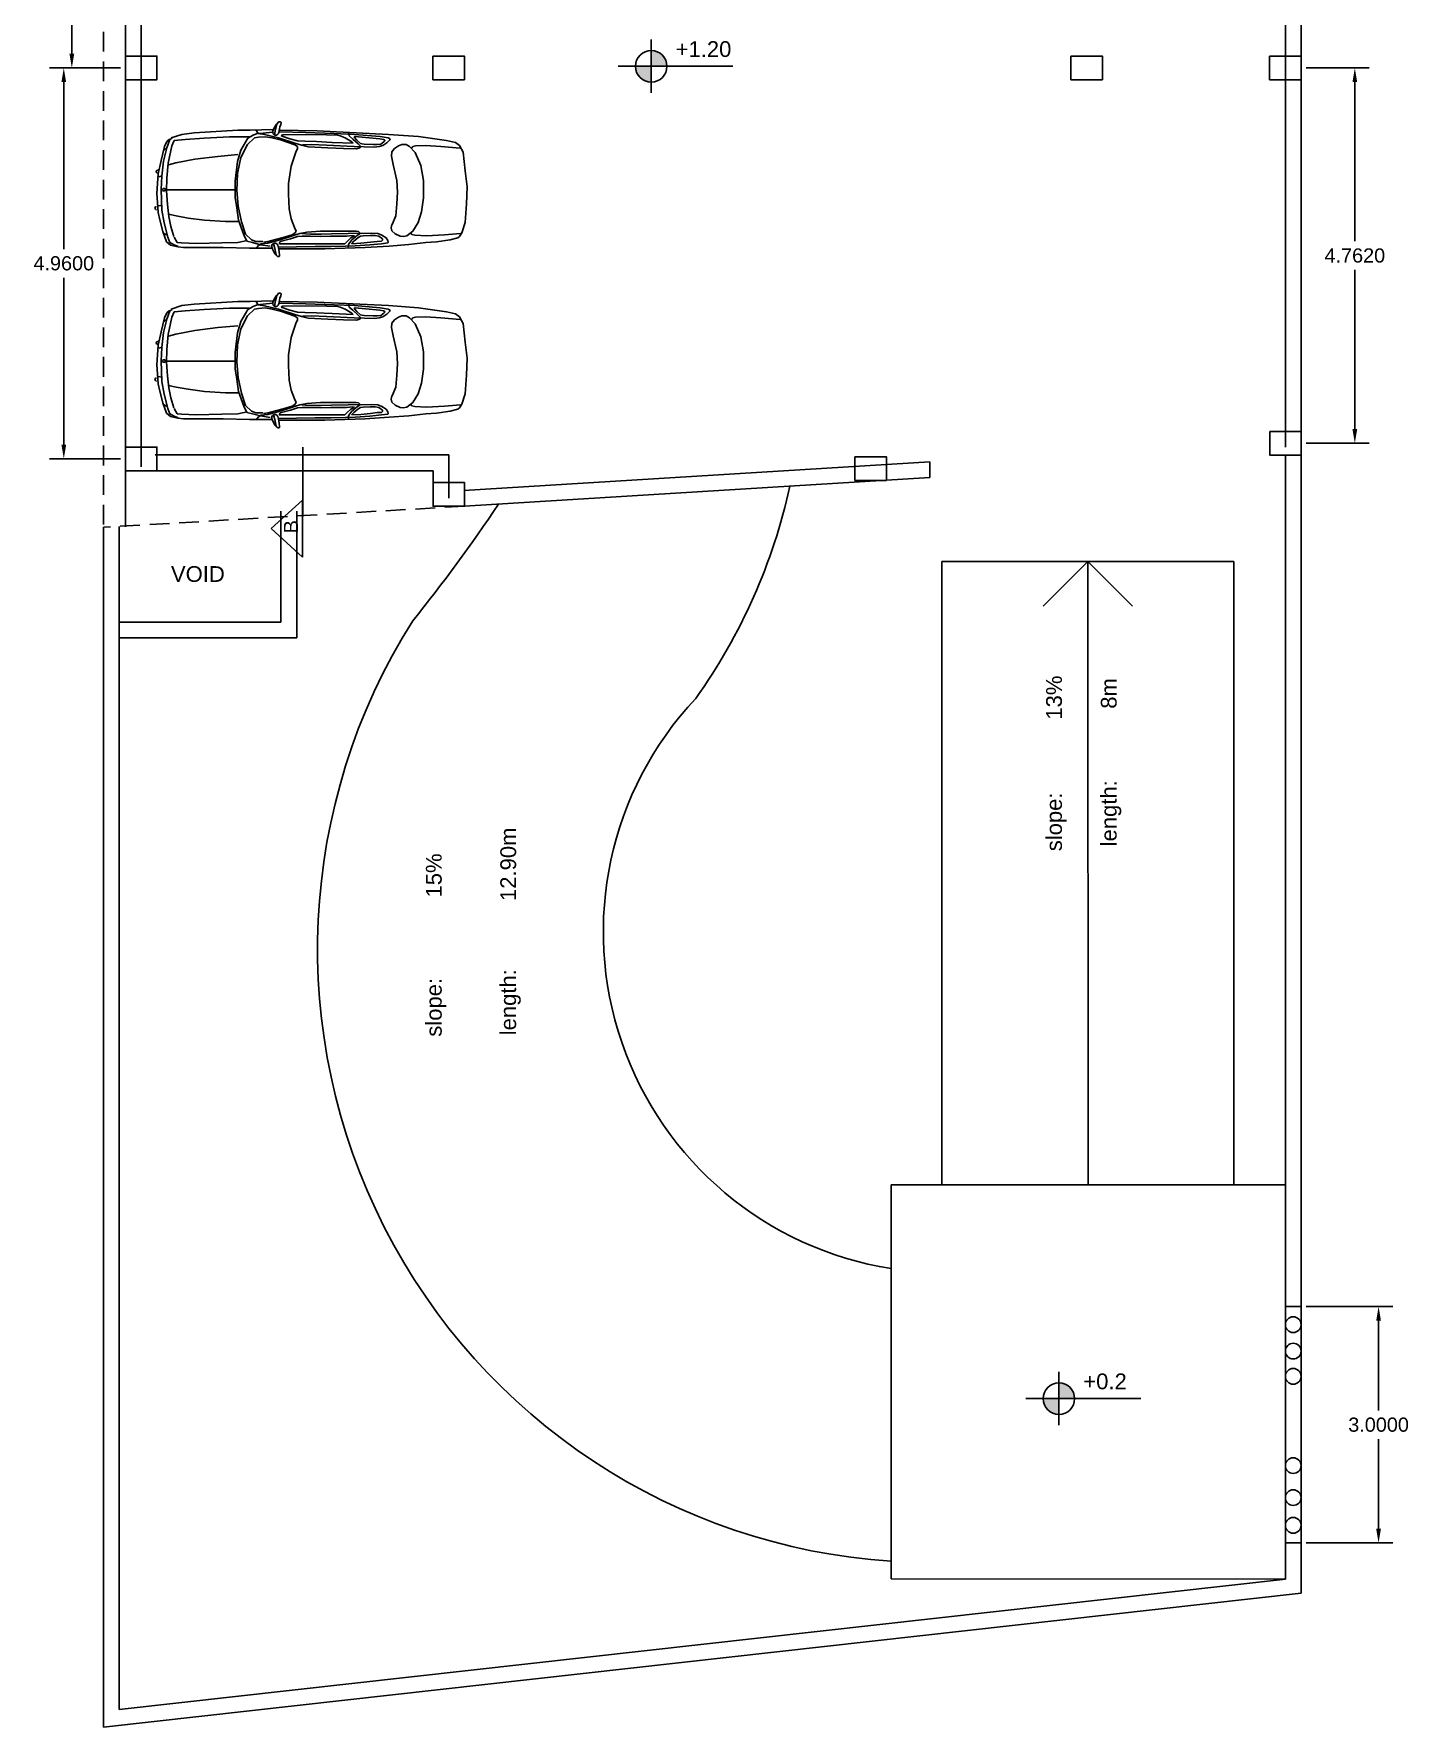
# Model space of a CAD drawing. Header units: inches. Extents: x 5 to 162, y 3 to 116.
# Drawn here: x 76.28 to 93.71, y 71.61 to 93.1 of the extents above; entities that cross this region are included whole.
import ezdxf

# ---------------------------------------------------------------- set-up
doc = ezdxf.new("R2010")
doc.units = ezdxf.units.IN
doc.header["$MEASUREMENT"] = 0
doc.linetypes.add('DASHED2', pattern=[0.375, 0.25, -0.125])
doc.linetypes.add('HIDDEN', pattern=[0.375, 0.25, -0.125])
doc.styles.get("Standard").update_dxf_attribs({"font": 'arial.ttf'})
doc.dimstyles.get("Standard").update_dxf_attribs({"dimtxt": 0.18, "dimasz": 0.18, "dimexe": 0.18, "dimexo": 0.0625, "dimgap": 0.09, "dimtad": 0, "dimtih": 1, "dimtoh": 1, "dimdec": 4, "dimzin": 0, "dimdsep": 46, "dimtxsty": 'Standard', "dimcen": 0.09, "dimadec": 0, "dimazin": 0, "dimtfac": 1, "dimtdec": 4, "dimtofl": 0, "dimtmove": 0, "dimatfit": 3, "dimfxl": 1, "dimtolj": 1, "dimtzin": 0, "dimarcsym": 0})

# ---------------------------------------------------------------- blocks, each defined once
blk = doc.blocks.new('*U14')
blk.add_lwpolyline([(-0.2, 0), (0.2, 0), (0.2, -0.3), (-0.2, -0.3)], close=True)
blk = doc.blocks.new('*U15')
blk.add_lwpolyline([(-0.2, 0), (0.2, 0), (0.2, -0.3), (-0.2, -0.3)], close=True)
blk = doc.blocks.new('*U23')
blk.add_lwpolyline([(-0.2, 0), (0.2, 0), (0.2, -0.3), (-0.2, -0.3)], close=True)
blk = doc.blocks.new('*U24')
blk.add_lwpolyline([(-0.2, 0), (0.2, 0), (0.2, -0.3), (-0.2, -0.3)], close=True)
blk = doc.blocks.new('*U25')
blk.add_lwpolyline([(-0.2, 0), (0.2, 0), (0.2, -0.3), (-0.2, -0.3)], close=True)
blk = doc.blocks.new('*U26')
blk.add_lwpolyline([(-0.2, 0), (0.2, 0), (0.2, -0.3), (-0.2, -0.3)], close=True)
blk = doc.blocks.new('*U27')
blk.add_lwpolyline([(-0.2, 0), (0.2, 0), (0.2, -0.3), (-0.2, -0.3)], close=True)
blk = doc.blocks.new('*D130')
at = {"color": 0, "lineweight": -2, "transparency": 16777216}
for p, q in [((77.354, 97.455), (76.579, 97.455)), ((76.759, 97.275), (76.759, 95.242)), ((76.759, 92.846), (76.759, 94.878)), ((77.376, 92.666), (76.579, 92.666))]:
    blk.add_line(p, q, dxfattribs=at)
at = {"color": 0, "transparency": 16777216}
for points in [[(76.729, 97.275), (76.789, 97.275), (76.759, 97.455)], [(76.729, 92.846), (76.789, 92.846), (76.759, 92.666)]]:
    blk.add_solid(points, dxfattribs=at)
at = {"layer": 'Defpoints', "color": 0, "transparency": 16777216}
for p in [(77.417, 97.455), (76.759, 92.666), (77.439, 92.666)]:
    blk.add_point(p, dxfattribs=at)
at = {"color": 0, "transparency": 16777216, "insert": (76.759, 95.06), "char_height": 0.18, "attachment_point": 5}
blk.add_mtext('\\A1;4.7894', dxfattribs=at)
blk = doc.blocks.new('*D131')
at = {"color": 0, "lineweight": -2, "transparency": 16777216}
for p, q in [((77.376, 92.666), (76.477, 92.666)), ((76.657, 92.486), (76.657, 90.368)), ((76.657, 87.886), (76.657, 90.004)), ((77.376, 87.706), (76.477, 87.706))]:
    blk.add_line(p, q, dxfattribs=at)
at = {"color": 0, "transparency": 16777216}
for points in [[(76.627, 92.486), (76.687, 92.486), (76.657, 92.666)], [(76.627, 87.886), (76.687, 87.886), (76.657, 87.706)]]:
    blk.add_solid(points, dxfattribs=at)
at = {"layer": 'Defpoints', "color": 0, "transparency": 16777216}
for p in [(77.439, 92.666), (76.657, 87.706), (77.439, 87.706)]:
    blk.add_point(p, dxfattribs=at)
at = {"color": 0, "transparency": 16777216, "insert": (76.657, 90.186), "char_height": 0.18, "attachment_point": 5}
blk.add_mtext('\\A1;4.9600', dxfattribs=at)
blk = doc.blocks.new('*U35')
blk.add_lwpolyline([(-0.2, 0), (0.2, 0), (0.2, -0.3), (-0.2, -0.3)], close=True)
blk = doc.blocks.new('*D132')
at = {"color": 0, "lineweight": -2, "transparency": 16777216}
for p, q in [((92.411, 92.666), (93.21, 92.666)), ((93.03, 92.486), (93.03, 90.467)), ((93.03, 88.084), (93.03, 90.103)), ((92.413, 87.904), (93.21, 87.904))]:
    blk.add_line(p, q, dxfattribs=at)
at = {"color": 0, "transparency": 16777216}
for points in [[(93, 92.486), (93.06, 92.486), (93.03, 92.666)], [(93, 88.084), (93.06, 88.084), (93.03, 87.904)]]:
    blk.add_solid(points, dxfattribs=at)
at = {"layer": 'Defpoints', "color": 0, "transparency": 16777216}
for p in [(92.349, 92.666), (92.351, 87.904), (93.03, 87.904)]:
    blk.add_point(p, dxfattribs=at)
at = {"color": 0, "transparency": 16777216, "insert": (93.03, 90.285), "char_height": 0.18, "attachment_point": 5}
blk.add_mtext('\\A1;4.7620', dxfattribs=at)
blk = doc.blocks.new('A$C52303110')
for p, q in [((-0.198, 1.106), (-0.237, 1.032)), ((-0.185, 1.111), (-0.206, 1.035)), ((-0.184, 1.117), (-0.198, 1.106)), ((-0.168, 1.141), (-0.185, 1.111)), ((-0.162, 1.148), (-0.168, 1.141)), ((-0.142, 1.15), (-0.162, 1.148)), ((-0.13, 1.15), (-0.142, 1.15)), ((-0.137, 1.07), (-0.123, 1.109)), ((-0.123, 1.145), (-0.13, 1.15)), ((-0.117, 1.134), (-0.123, 1.145)), ((-0.123, 1.109), (-0.117, 1.134)), ((-1.969, 0.76), (-1.928, 0.839)), ((-1.928, 0.839), (-1.887, 0.875)), ((-1.928, 0.738), (-1.881, 0.868)), ((-1.881, 0.868), (-1.846, 0.889)), ((-1.863, 0.896), (-1.693, 0.951)), ((-1.852, 0.767), (-1.816, 0.853)), ((-1.816, 0.853), (-1.64, 0.868)), ((-1.693, 0.951), (-1.496, 0.973)), ((-1.64, 0.868), (-1.339, 0.889)), ((-1.496, 0.973), (-0.807, 1.016)), ((-1.339, 0.889), (-0.939, 0.911)), ((-0.939, 0.911), (-0.698, 0.911)), ((-0.807, 1.016), (-0.61, 1.016)), ((-0.647, 0.889), (-0.755, 0.7)), ((-0.698, 0.911), (-0.627, 0.911)), ((-0.539, 0.897), (-0.654, 0.79)), ((-0.56, 0.938), (-0.647, 0.889)), ((-0.61, 1.016), (-0.252, 1.027)), ((-0.499, 0.963), (-0.56, 0.938)), ((-0.479, 0.905), (-0.539, 0.897)), ((-0.517, 1.02), (-0.48, 0.966)), ((-0.404, 0.972), (-0.499, 0.963)), ((-0.48, 0.966), (-0.383, 0.946)), ((-0.371, 0.914), (-0.479, 0.905)), ((-0.256, 0.988), (-0.404, 0.972)), ((-0.383, 0.946), (-0.161, 0.897)), ((-0.263, 0.897), (-0.371, 0.914)), ((-0.115, 0.856), (-0.263, 0.897)), ((-0.237, 1.032), (-0.251, 1.001)), ((-0.251, 1.001), (-0.25, 0.98)), ((-0.25, 0.98), (-0.245, 0.957)), ((-0.245, 0.957), (-0.234, 0.947)), ((-0.234, 0.947), (-0.213, 0.938)), ((-0.206, 1.035), (-0.226, 0.944)), ((-0.213, 0.938), (-0.192, 0.936)), ((-0.192, 0.936), (-0.179, 0.942)), ((-0.179, 0.942), (-0.167, 0.957)), ((-0.167, 0.957), (-0.154, 0.98)), ((-0.161, 0.897), (0.098, 0.813)), ((-0.154, 0.98), (-0.148, 1.013)), ((-0.148, 1.013), (-0.144, 1.04)), ((-0.145, 0.991), (0.272, 0.981)), ((-0.144, 1.04), (-0.137, 1.07)), ((-0.144, 1.016), (0.455, 1.005)), ((-0.119, 0.926), (-0.109, 0.937)), ((0.017, 0.88), (-0.119, 0.926)), ((0.101, 0.782), (-0.115, 0.856)), ((-0.109, 0.937), (-0.091, 0.944)), ((-0.091, 0.944), (0.26, 0.948)), ((0.143, 0.85), (0.017, 0.88)), ((0.098, 0.813), (0.203, 0.778)), ((0.257, 0.843), (0.143, 0.85)), ((0.441, 0.835), (0.257, 0.843)), ((0.26, 0.948), (0.598, 0.941)), ((0.272, 0.981), (0.721, 0.966)), ((0.69, 0.824), (0.441, 0.835)), ((0.455, 1.005), (1.583, 0.951)), ((0.598, 0.941), (0.777, 0.937)), ((1.022, 0.813), (0.69, 0.824)), ((0.721, 0.966), (1.045, 0.951)), ((0.777, 0.937), (0.817, 0.926)), ((0.817, 0.926), (0.897, 0.896)), ((0.897, 0.896), (1.001, 0.832)), ((0.956, 0.951), (0.952, 0.971)), ((0.96, 0.926), (0.956, 0.951)), ((1.016, 0.877), (0.96, 0.926)), ((1.001, 0.832), (1.022, 0.813)), ((1.105, 0.798), (1.016, 0.877)), ((1.038, 0.912), (1.054, 0.916)), ((1.043, 0.899), (1.038, 0.912)), ((1.082, 0.858), (1.043, 0.899)), ((1.045, 0.951), (1.453, 0.917)), ((1.054, 0.916), (1.221, 0.903)), ((1.141, 0.807), (1.082, 0.858)), ((1.159, 0.801), (1.141, 0.807)), ((1.221, 0.903), (1.447, 0.882)), ((1.447, 0.882), (1.506, 0.871)), ((1.453, 0.917), (1.579, 0.897)), ((1.508, 0.83), (1.464, 0.796)), ((1.555, 0.818), (1.494, 0.773)), ((1.506, 0.871), (1.524, 0.86)), ((1.527, 0.847), (1.508, 0.83)), ((1.524, 0.86), (1.527, 0.847)), ((1.603, 0.862), (1.555, 0.818)), ((1.579, 0.897), (1.611, 0.882)), ((1.583, 0.951), (2.058, 0.918)), ((1.611, 0.882), (1.603, 0.862)), ((2.058, 0.918), (2.505, 0.852)), ((2.505, 0.852), (2.648, 0.819)), ((2.648, 0.819), (2.711, 0.776)), ((-2.069, 0.322), (-2.022, 0.537)), ((-2.022, 0.537), (-1.969, 0.76)), ((-1.981, 0.523), (-1.928, 0.738)), ((-1.975, 0.702), (-1.934, 0.738)), ((-1.91, 0.494), (-1.852, 0.767)), ((-1.787, 0.501), (-1.487, 0.559)), ((-1.487, 0.559), (-1.122, 0.602)), ((-1.122, 0.602), (-0.804, 0.631)), ((-0.755, 0.7), (-0.809, 0.518)), ((-0.755, 0.585), (-0.809, 0.329)), ((-0.654, 0.79), (-0.755, 0.585)), ((0.04, 0.445), (0.115, 0.667)), ((0.142, 0.757), (0.101, 0.782)), ((0.115, 0.667), (0.142, 0.724)), ((0.142, 0.724), (0.142, 0.757)), ((0.203, 0.778), (0.312, 0.754)), ((0.268, 0.783), (0.22, 0.783)), ((0.361, 0.788), (0.268, 0.783)), ((0.312, 0.754), (0.624, 0.739)), ((0.6, 0.778), (0.361, 0.788)), ((1.037, 0.759), (0.6, 0.778)), ((0.624, 0.739), (0.871, 0.724)), ((0.871, 0.724), (1.077, 0.719)), ((1.364, 0.748), (1.037, 0.759)), ((1.077, 0.719), (1.13, 0.739)), ((1.138, 0.763), (1.105, 0.798)), ((1.13, 0.739), (1.138, 0.763)), ((1.199, 0.794), (1.159, 0.801)), ((1.338, 0.788), (1.199, 0.794)), ((1.403, 0.79), (1.338, 0.788)), ((1.437, 0.759), (1.364, 0.748)), ((1.464, 0.796), (1.403, 0.79)), ((1.494, 0.773), (1.437, 0.759)), ((1.638, 0.675), (1.632, 0.604)), ((1.632, 0.604), (1.655, 0.471)), ((1.678, 0.724), (1.638, 0.675)), ((1.742, 0.767), (1.678, 0.724)), ((1.794, 0.788), (1.742, 0.767)), ((1.863, 0.788), (1.794, 0.788)), ((1.915, 0.76), (1.863, 0.788)), ((2.007, 0.661), (1.915, 0.76)), ((1.955, 0.738), (1.967, 0.76)), ((1.967, 0.76), (2.013, 0.767)), ((2.094, 0.457), (2.007, 0.661)), ((2.013, 0.767), (2.169, 0.774)), ((2.169, 0.774), (2.411, 0.76)), ((2.411, 0.76), (2.717, 0.731)), ((2.711, 0.776), (2.765, 0.666)), ((2.765, 0.666), (2.8, 0.371)), ((-2.087, 0.379), (-2.099, 0.364)), ((-2.099, 0.364), (-2.099, 0.35)), ((-2.099, 0.35), (-2.087, 0.343)), ((-2.064, 0.386), (-2.087, 0.379)), ((-2.087, 0.343), (-2.069, 0.336)), ((-2.081, 0.17), (-2.069, 0.322)), ((-2.057, 0.278), (-2.022, 0.285)), ((-2.022, 0.077), (-2.01, 0.285)), ((-2.01, 0.285), (-1.981, 0.523)), ((-1.928, 0.257), (-1.91, 0.494)), ((-1.904, 0.465), (-1.787, 0.501)), ((-0.809, 0.518), (-0.849, 0.206)), ((-0.809, 0.329), (-0.823, 0.058)), ((0, 0.173), (0.04, 0.445)), ((1.655, 0.471), (1.718, 0.217)), ((2.14, 0.217), (2.094, 0.457)), ((2.8, 0.371), (2.828, 0.12)), ((-2.087, 0.012), (-2.081, 0.17)), ((-2.081, -0.132), (-2.087, 0.012)), ((-2.01, -0.254), (-2.022, 0.077)), ((-1.981, 0.093), (-1.999, 0.079)), ((-1.999, 0.079), (-1.999, 0.064)), ((-1.999, 0.057), (-1.97, 0.057)), ((-1.963, 0.093), (-1.981, 0.093)), ((-1.97, 0.057), (-1.958, 0.057)), ((-1.958, 0.079), (-1.963, 0.093)), ((-1.958, 0.057), (-1.958, 0.079)), ((-1.934, 0.055), (-1.928, 0.257)), ((-1.922, -0.16), (-1.934, 0.055)), ((-1.926, 0.072), (-0.858, 0.072)), ((-0.849, 0.206), (-0.849, -0.049)), ((-0.823, 0.058), (-0.802, -0.19)), ((0, 0), (0, 0.173)), ((0.007, -0.23), (0, 0)), ((1.718, 0.217), (1.724, 0.033)), ((1.724, 0.033), (1.718, -0.15)), ((2.14, -0.058), (2.14, 0.217)), ((2.828, 0.12), (2.819, -0.153)), ((-2.11, -0.2), (-2.122, -0.221)), ((-2.122, -0.221), (-2.11, -0.236)), ((-2.093, -0.193), (-2.11, -0.2)), ((-2.11, -0.236), (-2.093, -0.25)), ((-2.069, -0.29), (-2.081, -0.132)), ((-2.064, -0.175), (-2.016, -0.182)), ((-1.975, -0.455), (-2.01, -0.254)), ((-1.898, -0.354), (-1.922, -0.16)), ((-0.849, -0.049), (-0.823, -0.214)), ((-0.823, -0.214), (-0.796, -0.412)), ((-0.802, -0.19), (-0.748, -0.436)), ((0.04, -0.387), (0.007, -0.23)), ((1.718, -0.15), (1.701, -0.34)), ((2.105, -0.277), (2.14, -0.058)), ((2.819, -0.153), (2.8, -0.448)), ((-2.04, -0.405), (-2.069, -0.29)), ((-1.993, -0.592), (-2.04, -0.405)), ((-1.916, -0.678), (-1.975, -0.455)), ((-1.903, -0.313), (-1.782, -0.341)), ((-1.869, -0.512), (-1.898, -0.354)), ((-1.822, -0.671), (-1.869, -0.512)), ((-1.782, -0.341), (-1.593, -0.376)), ((-1.593, -0.376), (-1.335, -0.411)), ((-1.335, -0.411), (-1.002, -0.432)), ((-1.002, -0.432), (-0.784, -0.432)), ((-0.796, -0.412), (-0.708, -0.642)), ((-0.748, -0.436), (-0.681, -0.634)), ((0.094, -0.527), (0.04, -0.387)), ((0.121, -0.585), (0.094, -0.527)), ((1.638, -0.481), (1.626, -0.531)), ((1.626, -0.531), (1.638, -0.58)), ((1.701, -0.34), (1.643, -0.481)), ((1.967, -0.587), (2.053, -0.446)), ((2.053, -0.446), (2.105, -0.277)), ((2.8, -0.448), (2.747, -0.612)), ((-1.934, -0.754), (-1.993, -0.592)), ((-1.975, -0.62), (-1.934, -0.642)), ((-1.872, -0.809), (-1.934, -0.754)), ((-1.881, -0.764), (-1.916, -0.678)), ((-1.816, -0.8), (-1.881, -0.764)), ((-1.816, -0.678), (-1.769, -0.764)), ((-1.752, -0.829), (-1.816, -0.8)), ((-1.769, -0.764), (-1.699, -0.771)), ((-1.699, -0.771), (-1.463, -0.778)), ((-1.463, -0.778), (-1.057, -0.771)), ((-1.057, -0.771), (-0.804, -0.764)), ((-0.804, -0.764), (-0.657, -0.735)), ((-0.708, -0.642), (-0.661, -0.741)), ((-0.681, -0.634), (-0.586, -0.724)), ((-0.661, -0.741), (-0.573, -0.766)), ((-0.586, -0.724), (-0.519, -0.749)), ((-0.573, -0.766), (-0.445, -0.799)), ((-0.519, -0.749), (-0.445, -0.749)), ((-0.477, -0.811), (-0.434, -0.788)), ((-0.445, -0.749), (-0.411, -0.749)), ((-0.445, -0.799), (-0.29, -0.823)), ((-0.434, -0.788), (-0.331, -0.774)), ((-0.398, -0.757), (-0.324, -0.749)), ((-0.331, -0.774), (-0.171, -0.732)), ((-0.324, -0.749), (-0.209, -0.716)), ((-0.264, -0.809), (-0.255, -0.789)), ((-0.255, -0.789), (-0.236, -0.778)), ((-0.236, -0.778), (-0.216, -0.773)), ((-0.232, -0.803), (-0.233, -0.779)), ((-0.221, -0.857), (-0.232, -0.803)), ((-0.216, -0.773), (-0.2, -0.775)), ((-0.209, -0.716), (-0.088, -0.683)), ((-0.2, -0.775), (-0.184, -0.792)), ((-0.184, -0.792), (-0.171, -0.809)), ((-0.171, -0.732), (-0.002, -0.68)), ((-0.132, -0.75), (-0.148, -0.778)), ((-0.148, -0.778), (-0.132, -0.783)), ((0.028, -0.704), (-0.132, -0.75)), ((-0.132, -0.783), (-0.067, -0.783)), ((-0.088, -0.683), (0.054, -0.642)), ((-0.067, -0.783), (0.147, -0.783)), ((-0.002, -0.68), (0.109, -0.643)), ((0.143, -0.671), (0.028, -0.704)), ((0.054, -0.642), (0.101, -0.617)), ((0.101, -0.617), (0.121, -0.585)), ((0.109, -0.643), (0.178, -0.62)), ((0.216, -0.662), (0.143, -0.671)), ((0.147, -0.783), (0.529, -0.783)), ((0.178, -0.62), (0.288, -0.601)), ((0.266, -0.629), (0.212, -0.624)), ((0.342, -0.666), (0.216, -0.662)), ((0.346, -0.634), (0.266, -0.629)), ((0.288, -0.601), (0.506, -0.587)), ((0.503, -0.671), (0.342, -0.666)), ((0.518, -0.634), (0.346, -0.634)), ((0.671, -0.666), (0.503, -0.671)), ((0.506, -0.587), (0.881, -0.587)), ((0.682, -0.629), (0.518, -0.634)), ((0.529, -0.783), (0.786, -0.783)), ((0.92, -0.662), (0.671, -0.666)), ((0.943, -0.624), (0.682, -0.629)), ((0.786, -0.783), (0.889, -0.783)), ((0.881, -0.587), (1.069, -0.587)), ((0.889, -0.783), (0.927, -0.746)), ((1.011, -0.652), (0.92, -0.662)), ((0.927, -0.746), (0.985, -0.69)), ((1.118, -0.615), (0.943, -0.624)), ((0.954, -0.788), (0.946, -0.82)), ((1, -0.722), (0.954, -0.788)), ((0.985, -0.69), (1.042, -0.657)), ((1.034, -0.741), (0.996, -0.783)), ((1.092, -0.648), (1, -0.722)), ((1.004, -0.783), (1.145, -0.774)), ((1.042, -0.657), (1.011, -0.652)), ((1.099, -0.69), (1.034, -0.741)), ((1.057, -0.816), (1.287, -0.802)), ((1.069, -0.587), (1.107, -0.592)), ((1.13, -0.629), (1.092, -0.648)), ((1.141, -0.662), (1.099, -0.69)), ((1.107, -0.592), (1.122, -0.606)), ((1.161, -0.62), (1.118, -0.615)), ((1.122, -0.606), (1.13, -0.629)), ((1.18, -0.657), (1.141, -0.662)), ((1.145, -0.774), (1.298, -0.76)), ((1.314, -0.615), (1.161, -0.62)), ((1.294, -0.652), (1.18, -0.657)), ((1.287, -0.802), (1.474, -0.783)), ((1.371, -0.652), (1.294, -0.652)), ((1.298, -0.76), (1.405, -0.746)), ((1.413, -0.62), (1.314, -0.615)), ((1.432, -0.666), (1.371, -0.652)), ((1.405, -0.746), (1.474, -0.741)), ((1.478, -0.648), (1.413, -0.62)), ((1.489, -0.704), (1.432, -0.666)), ((1.474, -0.741), (1.489, -0.727)), ((1.474, -0.783), (1.574, -0.769)), ((1.547, -0.69), (1.478, -0.648)), ((1.489, -0.727), (1.489, -0.704)), ((1.574, -0.732), (1.547, -0.69)), ((1.577, -0.76), (1.574, -0.732)), ((1.574, -0.769), (1.577, -0.76)), ((1.905, -0.798), (1.592, -0.82)), ((1.638, -0.58), (1.69, -0.629)), ((1.69, -0.629), (1.771, -0.664)), ((1.771, -0.664), (1.817, -0.671)), ((1.817, -0.671), (1.875, -0.657)), ((1.875, -0.657), (1.967, -0.587)), ((2.174, -0.766), (1.905, -0.798)), ((1.938, -0.615), (1.955, -0.636)), ((1.955, -0.636), (2.001, -0.65)), ((2.001, -0.65), (2.186, -0.657)), ((2.344, -0.754), (2.174, -0.766)), ((2.186, -0.657), (2.469, -0.643)), ((2.559, -0.722), (2.344, -0.754)), ((2.469, -0.643), (2.723, -0.622)), ((2.684, -0.689), (2.559, -0.722)), ((2.711, -0.667), (2.684, -0.689)), ((2.747, -0.612), (2.711, -0.667)), ((-1.755, -0.831), (-1.872, -0.809)), ((-1.666, -0.842), (-1.755, -0.831)), ((-1.55, -0.842), (-1.666, -0.842)), ((-1.039, -0.842), (-1.55, -0.842)), ((-0.619, -0.853), (-1.039, -0.842)), ((-0.279, -0.853), (-0.619, -0.853)), ((-0.503, -0.844), (-0.477, -0.811)), ((-0.267, -0.838), (-0.264, -0.809)), ((-0.254, -0.869), (-0.267, -0.838)), ((-0.233, -0.91), (-0.254, -0.869)), ((-0.217, -0.944), (-0.233, -0.91)), ((-0.205, -0.935), (-0.221, -0.857)), ((-0.2, -0.956), (-0.217, -0.944)), ((-0.196, -0.961), (-0.205, -0.935)), ((-0.192, -0.972), (-0.196, -0.961)), ((-0.178, -0.984), (-0.192, -0.972)), ((-0.166, -0.986), (-0.178, -0.984)), ((-0.171, -0.809), (-0.164, -0.829)), ((-0.152, -0.987), (-0.166, -0.986)), ((-0.164, -0.829), (-0.161, -0.849)), ((-0.161, -0.849), (-0.152, -0.906)), ((-0.155, -0.839), (0.124, -0.835)), ((-0.01, -0.864), (-0.153, -0.864)), ((-0.152, -0.906), (-0.143, -0.972)), ((-0.146, -0.982), (-0.152, -0.987)), ((-0.143, -0.972), (-0.146, -0.982)), ((0.572, -0.864), (-0.01, -0.864)), ((0.124, -0.835), (0.419, -0.83)), ((0.419, -0.83), (0.675, -0.83)), ((1.216, -0.842), (0.572, -0.864)), ((0.675, -0.83), (0.9, -0.825)), ((0.9, -0.825), (1.057, -0.816)), ((0.946, -0.82), (0.95, -0.839)), ((1.592, -0.82), (1.216, -0.842))]:
    blk.add_line(p, q)
blk = doc.blocks.new('*D103')
at = {"color": 0, "lineweight": -2, "transparency": 16777216}
for p, q in [((92.411, 76.95), (93.511, 76.95)), ((93.331, 76.77), (93.331, 75.632)), ((93.331, 74.13), (93.331, 75.268)), ((92.411, 73.95), (93.511, 73.95))]:
    blk.add_line(p, q, dxfattribs=at)
at = {"color": 0, "transparency": 16777216}
for points in [[(93.301, 76.77), (93.361, 76.77), (93.331, 76.95)], [(93.301, 74.13), (93.361, 74.13), (93.331, 73.95)]]:
    blk.add_solid(points, dxfattribs=at)
at = {"layer": 'Defpoints', "color": 0, "transparency": 16777216}
for p in [(92.349, 76.95), (92.349, 73.95), (93.331, 73.95)]:
    blk.add_point(p, dxfattribs=at)
at = {"color": 0, "transparency": 16777216, "insert": (93.331, 75.45), "char_height": 0.18, "attachment_point": 5}
blk.add_mtext('\\A1;3.0000', dxfattribs=at)

msp = doc.modelspace()

# ---------------------------------------------------------------- hatches: boundary and pattern name
h = msp.add_hatch(color=256)
h.dxf.hatch_style = 1
h.paths.add_polyline_path([(84.10637, 92.88618), (84.10637, 92.68618), (84.30637, 92.68618, 0.41421356)])
h.paths.add_polyline_path([(84.10637, 92.48618), (84.10637, 92.68618), (83.90637, 92.68618, 0.41421356)])
h = msp.add_hatch(color=256)
h.dxf.hatch_style = 1
h.paths.add_polyline_path([(89.27652, 75.98145), (89.27652, 75.78145), (89.47652, 75.78145, 0.41421356)])
h.paths.add_polyline_path([(89.27652, 75.58145), (89.27652, 75.78145), (89.07652, 75.78145, 0.41421356)])

# ---------------------------------------------------------------- linework, layer by layer
at = {"linetype": 'DASHED2'}
msp.add_line((77.16044, 114.12305), (77.16044, 86.52457), dxfattribs=at)
for p, q in [((77.43863, 86.84207), (77.43863, 114.11857)), ((77.63863, 87.60507), (77.63893, 113.93209)), ((92.34863, 73.31313), (92.34863, 112.83313)), ((92.14863, 87.85505), (92.14863, 112.73199)), ((84.10637, 92.68618), (84.10637, 93.02549)), ((84.10637, 93.02549), (84.10637, 92.34957)), ((83.68905, 92.68618), (85.14389, 92.68618)), ((77.81695, 87.75507), (81.54063, 87.75507)), ((79.68893, 87.85561), (79.68893, 86.97991)), ((81.54063, 87.75507), (81.54063, 87.20507)), ((81.7284, 87.30525), (87.64066, 87.66745)), ((87.64071, 87.66674), (87.64071, 87.46707)), ((92.14863, 73.49199), (92.15063, 87.75362)), ((77.81695, 87.55507), (81.34063, 87.55507)), ((81.34063, 87.55507), (81.34063, 87.35362)), ((81.74063, 87.10562), (87.64071, 87.46707)), ((79.68381, 87.17997), (79.28871, 86.81997)), ((79.41044, 85.63503), (79.41044, 87.04363)), ((79.61044, 85.43503), (79.61044, 87.04363)), ((79.68381, 86.81997), (79.68381, 87.17997)), ((77.16044, 71.61305), (77.16068, 86.83728)), ((77.36044, 71.83668), (77.35976, 86.84895)), ((79.68381, 86.45997), (79.28871, 86.81997)), ((79.68381, 86.81997), (79.68381, 86.45997)), ((87.79399, 86.40369), (91.49399, 86.40369)), ((87.79399, 86.40369), (87.79399, 78.49269)), ((89.64399, 86.40369), (89.07897, 85.83734)), ((89.64863, 78.49269), (89.64399, 86.40369)), ((89.64399, 86.40369), (90.20968, 85.83801)), ((91.49399, 86.40369), (91.49399, 78.49269)), ((77.36044, 85.63503), (79.41044, 85.63503)), ((77.36044, 85.43503), (79.61044, 85.43503)), ((87.14863, 78.49269), (92.14863, 78.49269)), ((87.14867, 77.43088), (87.14867, 78.49269)), ((87.14867, 77.43088), (87.14867, 73.78342)), ((92.34863, 76.95031), (92.14908, 76.95034)), ((89.27652, 75.78145), (89.27652, 76.12076)), ((89.27652, 76.12076), (89.27652, 75.44483)), ((88.85921, 75.78145), (90.31404, 75.78145)), ((92.14863, 73.95031), (92.34863, 73.95031)), ((87.14863, 73.49269), (87.14867, 73.78342)), ((77.36044, 71.83668), (92.14863, 73.49199)), ((92.14863, 73.49199), (87.14863, 73.49269)), ((77.16044, 71.61305), (92.34863, 73.31313))]:
    msp.add_line(p, q)
at = {"linetype": 'HIDDEN'}
msp.add_line((81.74063, 87.10562), (77.16068, 86.83728), dxfattribs=at)
for centre, radius in [((84.10637, 92.68618), 0.2), ((92.24886, 76.7197), 0.09978), ((92.24886, 76.38392), 0.09978), ((92.24886, 76.06375), 0.09978), ((89.27652, 75.78145), 0.2), ((92.24886, 74.93144), 0.09978), ((92.24886, 74.52537), 0.09978), ((92.24886, 74.17397), 0.09978)]:
    msp.add_circle(centre, radius)
for centre, radius, start, end in [((78.71303, 88.92037), 7.32073, 324.471616, 347.679707), ((64.68417, 98.84042), 21.04551, 321.183101, 326.197251), ((87.6604, 81.48601), 7.78479, 147.677712, 266.230866), ((87.82757, 81.70534), 4.32804, 136.833303, 260.975201)]:
    msp.add_arc(centre, radius, start, end)

# ---------------------------------------------------------------- block references
at = {"rotation": 359.9995900730509}
msp.add_blockref('*U14', (77.63863, 92.81562), dxfattribs=at)
for name, p in [('*U23', (81.53863, 92.81562)), ('*U24', (89.62863, 92.81562)), ('*U25', (92.14863, 92.81562)), ('*U35', (92.15063, 88.05362)), ('*U15', (77.63863, 87.85562)), ('*U27', (86.89059, 87.73129)), ('*U26', (81.54063, 87.40362))]:
    msp.add_blockref(name, p)
at = {"xscale": 0.8, "yscale": 0.8, "zscale": 0.8}
for p in [(79.50828, 91.06236), (79.50828, 88.88863)]:
    msp.add_blockref('A$C52303110', p, dxfattribs=at)

# ---------------------------------------------------------------- texts
at = {"char_height": 0.2, "attachment_point": 1}
for s, width, heights, insert in [('+1.20', 0.7815672, [0.17874], (84.41647, 93.00501)), ('VOID', 0.7418839, [0.20696], (78.01616, 86.34429)), ('+0.2', 0.7815672, [0.17874], (89.58662, 76.10028))]:
    msp.add_mtext_dynamic_manual_height_columns(s, width=width, gutter_width=1, heights=heights, dxfattribs=dict(at, insert=insert))
at = {"insert": (79.449, 86.76085), "char_height": 0.18, "attachment_point": 1, "rotation": 90}
msp.add_mtext_dynamic_manual_height_columns('B', width=1.1155648, gutter_width=1, heights=[0], dxfattribs=at)
note = msp.add_mtext_dynamic_manual_height_columns('\\pi-0.6,l0.8,t0.8;slope:', width=1.0696142, gutter_width=0, heights=[0.46082, 0], dxfattribs=dict(insert=(89.11502, 82.52676), char_height=0.2, attachment_point=1, rotation=90))
for column, words in zip(note.columns.linked_columns, ['\\pl0.8,t0,0.8;^I13%']):
    column.text = words
note = msp.add_mtext_dynamic_manual_height_columns('\\pi-0.6,l0.8,t0.8;length:', width=1.0897244, gutter_width=0.05625, heights=[0.39835, 0], dxfattribs=dict(insert=(89.80901, 82.58918), char_height=0.2, attachment_point=1, rotation=90))
for column, words in zip(note.columns.linked_columns, ['\\pl0.8,t0,0.8;^I8m']):
    column.text = words
note = msp.add_mtext_dynamic_manual_height_columns('\\pi-0.6,l0.8,t0.8,2.6;length:', width=1.1035502, gutter_width=0, heights=[0.34861, 0], dxfattribs=dict(insert=(82.19315, 80.19181), char_height=0.2, attachment_point=1, rotation=90))
for column, words in zip(note.columns.linked_columns, ['\\pl0.8,t0,0.8,2.6;^I12.90m']):
    column.text = words
note = msp.add_mtext_dynamic_manual_height_columns('\\pi-0.6,l0.8,t0.8;slope:', width=1.1660029, gutter_width=0, heights=[0.38353, 0], dxfattribs=dict(insert=(81.2494, 80.17401), char_height=0.2, attachment_point=1, rotation=90))
for column, words in zip(note.columns.linked_columns, ['\\pl0.8,t0,0.8;^I15%']):
    column.text = words

# ---------------------------------------------------------------- dimensions: what is measured, and where the dimension line sits
for base, p1, p2, picture, middle in [((76.75892, 92.66562), (77.41695, 97.45505), (77.43863, 92.66562), '*D130', (76.75892, 95.06033)), ((76.65657, 87.70562), (77.43863, 92.66562), (77.43863, 87.70562), '*D131', (76.65657, 90.18562)), ((93.03015, 87.90362), (92.34863, 92.66562), (92.35063, 87.90362), '*D132', (93.03015, 90.28462)), ((93.33083, 73.95031), (92.34863, 76.95031), (92.34863, 73.95031), '*D103', (93.33083, 75.45031))]:
    dim = msp.add_linear_dim(base=base, p1=p1, p2=p2, angle=90, dimstyle='Standard')
    dim.commit()
    dim.dimension.update_dxf_attribs({"geometry": picture, "text_midpoint": middle})

doc.saveas('drawing.dxf')
